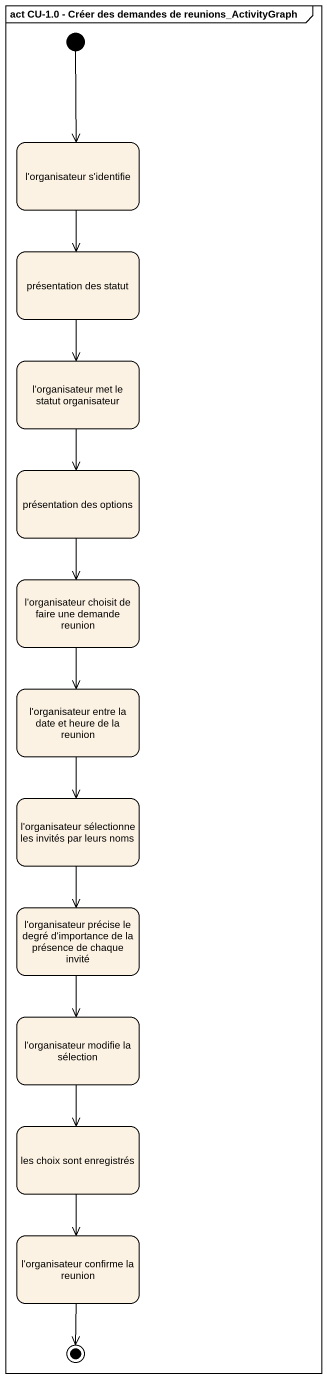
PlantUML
@startuml
mainframe act CU-1.0 - Créer des demandes de reunions_ActivityGraph
hide empty description
state "l'organisateur s'identifie" as l_organisateur_s_identifie
state "présentation des statut" as présentation_des_statut
state "l'organisateur met le statut organisateur" as l_organisateur_met_le
state "présentation des options" as présentation_des_options
state "l'organisateur choisit de faire une demande reunion" as l_organisateur_choisit_de
state "l'organisateur entre la date et heure de la reunion" as l_organisateur_entre_la
state "l'organisateur sélectionne les invités par leurs noms" as l_organisateur_sélectionne
state "l'organisateur précise le degré d'importance de la présence de chaque invité" as l_organisateur_précise_le
state "l'organisateur modifie la sélection" as l_organisateur_modifie_la
state "les choix sont enregistrés" as les_choix_sont_enregistrés
state "l'organisateur confirme la reunion" as l_organisateur_confirme_la
[*] --> l_organisateur_s_identifie
l_organisateur_s_identifie --> présentation_des_statut
présentation_des_statut --> l_organisateur_met_le
l_organisateur_met_le --> présentation_des_options
présentation_des_options --> l_organisateur_choisit_de
l_organisateur_choisit_de --> l_organisateur_entre_la
l_organisateur_entre_la --> l_organisateur_sélectionne
l_organisateur_sélectionne --> l_organisateur_précise_le
l_organisateur_précise_le --> l_organisateur_modifie_la
l_organisateur_modifie_la --> les_choix_sont_enregistrés
les_choix_sont_enregistrés --> l_organisateur_confirme_la
l_organisateur_confirme_la --> [*]
@enduml
